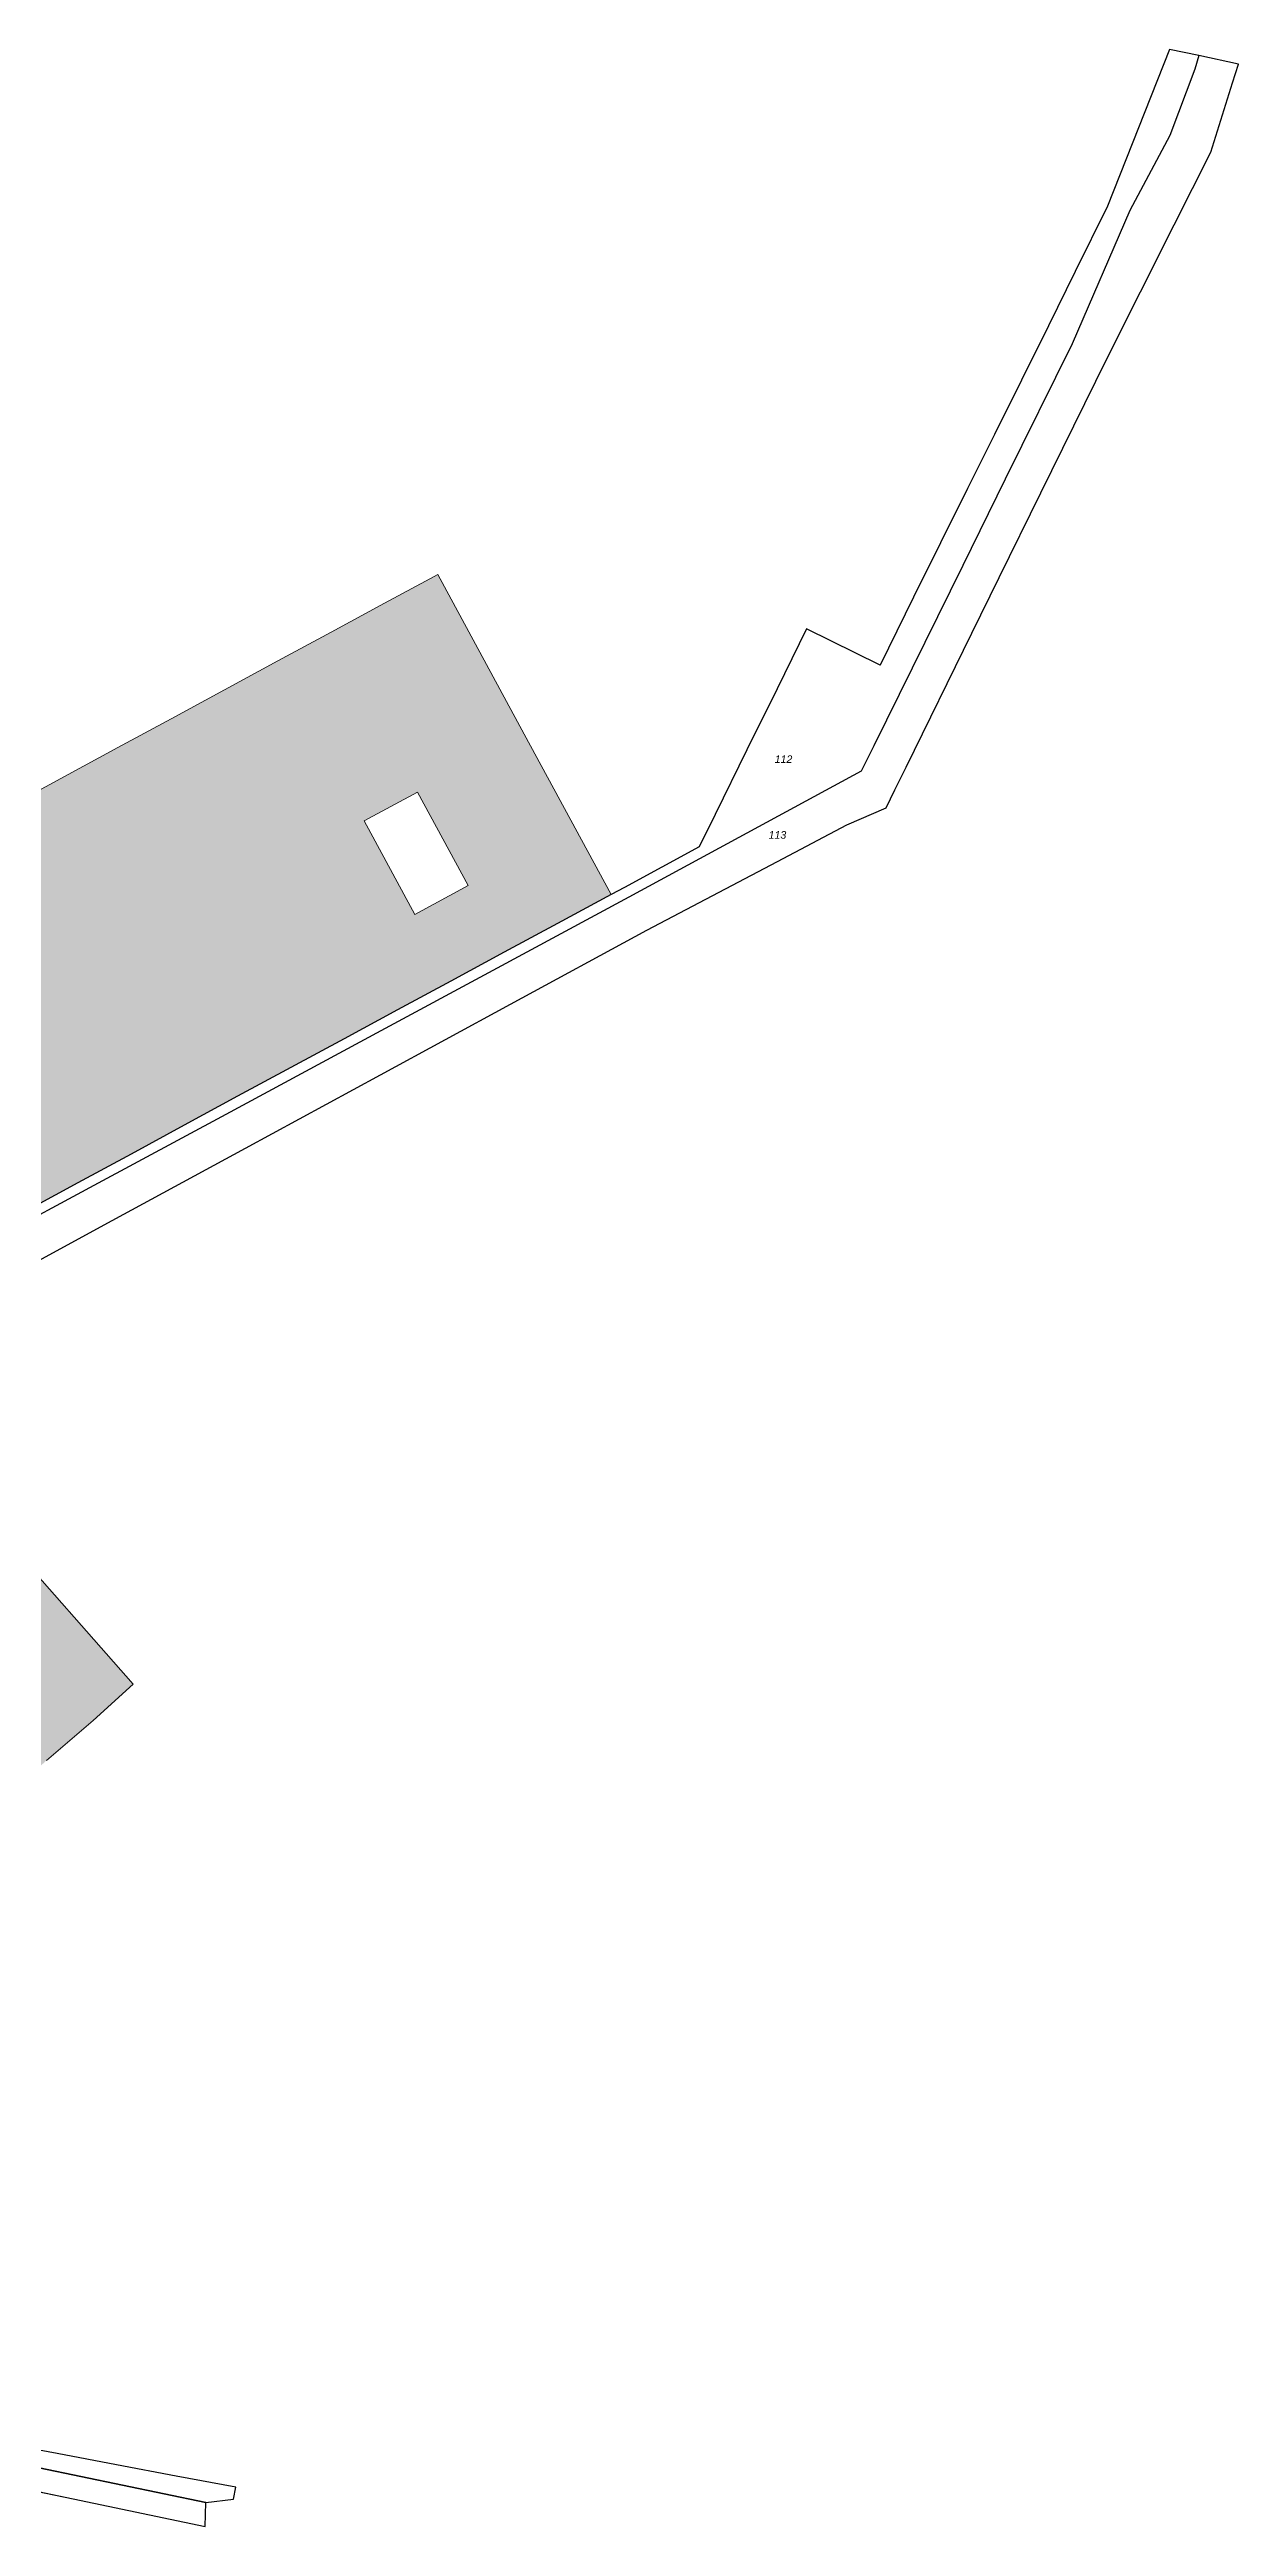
# Model space of a CAD drawing. Header units: metres. Extents: x 361930 to 363047, y 5819267 to 5821471.
# Drawn here: x 362655 to 363047, y 5820136 to 5820953 of the extents above; entities that cross this region are included whole.
import ezdxf
from ezdxf.enums import TextEntityAlignment as Align

# ---------------------------------------------------------------- set-up
doc = ezdxf.new("R2010")
doc.units = ezdxf.units.M
doc.layers.add('03-Kataster', color=2, linetype='Continuous')
for name, color, linetype, plot in [('AP_PTO', 7, 'Continuous', False), ('AX_Festlegung', 7, 'Continuous', False), ('AX_Nutzung_Schraffur', 7, 'Continuous', False), ('AX_Nutzung_Umgrenzung', 7, 'Continuous', False)]:
    doc.layers.add(name, color=color, linetype=linetype, plot=plot)
doc.styles.add('AX_4111', font='ariali.ttf', dxfattribs={"height": 2.5})

msp = doc.modelspace()

# ---------------------------------------------------------------- hatches: boundary and pattern name
at = {"layer": 'AX_Nutzung_Schraffur', "true_color": 0xffeaf4}
h = msp.add_hatch(color=7, dxfattribs=at)
h.paths.add_polyline_path([(362554.259, 5820655.659), (362535.112, 5820645.328), (362531.609, 5820642.331), (362530.088, 5820637.98), (362528.065, 5820622.915), (362525.361, 5820602.145), (362522.918, 5820583.31), (362519.746, 5820558.523), (362517.777, 5820543.636), (362533.961, 5820525.271), (362555.099, 5820501.285), (362582.849, 5820525.702), (362595.767, 5820536.717), (362611.897, 5820548.898), (362628.78, 5820559.613), (362646.462, 5820569.194), (362617.943, 5820621.968), (362606.521, 5820643.105), (362624.065, 5820652.655), (362635.512, 5820631.503), (362620.591, 5820623.405), (362649.112, 5820570.631), (362664.065, 5820578.734), (362681.634, 5820588.256), (362699.203, 5820597.777), (362716.777, 5820607.3), (362734.389, 5820616.8), (362751.973, 5820626.3), (362769.545, 5820635.813), (362787.156, 5820645.317), (362804.744, 5820654.846), (362822.334, 5820664.329), (362839.958, 5820673.829), (362811.317, 5820726.699), (362782.802, 5820779.443), (362780.145, 5820778.004), (362765.204, 5820769.914), (362747.634, 5820760.4), (362730.051, 5820750.879), (362712.467, 5820741.358), (362694.887, 5820731.83), (362677.296, 5820722.319), (362659.711, 5820712.801), (362642.145, 5820703.244), (362624.536, 5820693.774), (362606.964, 5820684.2), (362589.38, 5820674.71), (362571.827, 5820665.173)])
h.paths.add_polyline_path([(362776.158, 5820707.61), (362792.841, 5820676.828), (362775.259, 5820667.309), (362758.576, 5820698.114)], flags=16)
msp.add_hatch(color=7, dxfattribs=at).paths.add_polyline_path([(362410.382, 5820346.97), (362422.825, 5820332.885), (362430.207, 5820324.529), (362446.691, 5820305.905), (362459.901, 5820290.981), (362476.512, 5820272.215), (362496.482, 5820249.655), (362518.997, 5820269.521), (362533.781, 5820282.508), (362548.785, 5820295.719), (362563.796, 5820308.935), (362578.774, 5820322.172), (362593.785, 5820335.345), (362608.794, 5820348.556), (362623.793, 5820361.763), (362638.804, 5820375.01), (362653.815, 5820388.257), (362669.141, 5820401.438), (362682.336, 5820413.427), (362639.347, 5820462.192), (362596.397, 5820510.913), (362582.87, 5820499.046), (362567.882, 5820485.829), (362552.874, 5820472.559), (362537.916, 5820459.347), (362522.881, 5820446.161), (362507.884, 5820432.939), (362492.909, 5820419.726), (362477.89, 5820406.471), (362462.928, 5820393.225), (362447.94, 5820379.982), (362432.904, 5820366.817)])

# ---------------------------------------------------------------- linework, layer by layer
at = {"layer": '03-Kataster'}
for p, q in [((363024.056, 5820952.534), (363003.651, 5820900.908)), ((363033.73, 5820950.554), (363024.056, 5820952.534)), ((363032.416, 5820946.096), (363024.224, 5820924.136)), ((363033.73, 5820950.554), (363032.416, 5820946.096)), ((363046.843, 5820947.661), (363033.73, 5820950.554)), ((363044.926, 5820941.582), (363046.843, 5820947.661)), ((363037.695, 5820918.651), (363044.926, 5820941.582)), ((363024.224, 5820924.136), (363011.023, 5820899.443)), ((363025.635, 5820894.689), (363037.695, 5820918.651)), ((363011.023, 5820899.443), (362991.987, 5820855.48)), ((363003.651, 5820900.908), (362993.019, 5820879.374)), ((363003.425, 5820850.562), (363025.635, 5820894.689)), ((362993.019, 5820879.374), (362984.161, 5820861.448)), ((362984.161, 5820861.448), (362975.304, 5820843.52)), ((362991.987, 5820855.48), (362969.945, 5820810.794)), ((362981.673, 5820806.295), (363003.425, 5820850.562)), ((362975.304, 5820843.52), (362966.403, 5820825.616)), ((362966.403, 5820825.616), (362957.502, 5820807.711)), ((362957.502, 5820807.711), (362948.618, 5820789.798)), ((362969.945, 5820810.794), (362955.929, 5820782.379)), ((362967.949, 5820778.367), (362981.673, 5820806.295)), ((362948.618, 5820789.798), (362939.68, 5820771.913)), ((362955.929, 5820782.379), (362947.561, 5820765.415)), ((362939.68, 5820771.913), (362928.638, 5820749.516)), ((362958.932, 5820760.018), (362967.949, 5820778.367)), ((362947.561, 5820765.415), (362926.579, 5820722.877)), ((362904.431, 5820761.468), (362894.715, 5820741.734)), ((362928.638, 5820749.516), (362904.431, 5820761.468)), ((362937.222, 5820715.841), (362958.932, 5820760.018)), ((362894.715, 5820741.734), (362884.696, 5820721.557)), ((362926.579, 5820722.877), (362922.477, 5820714.56)), ((362884.696, 5820721.557), (362874.29, 5820700.287)), ((362922.477, 5820714.56), (362888.56, 5820696.158)), ((362933.549, 5820708.367), (362937.222, 5820715.841)), ((362930.656, 5820702.48), (362933.549, 5820708.367)), ((362874.29, 5820700.287), (362869.005, 5820689.522)), ((362917.704, 5820696.84), (362930.656, 5820702.48)), ((362888.56, 5820696.158), (362845.795, 5820672.955)), ((362894.784, 5820684.777), (362917.704, 5820696.84)), ((362869.005, 5820689.522), (362844.364, 5820676.204)), ((362877.638, 5820675.753), (362894.784, 5820684.777)), ((362839.958, 5820673.829), (362822.334, 5820664.329)), ((362844.364, 5820676.204), (362839.958, 5820673.829)), ((362851.689, 5820662.095), (362877.638, 5820675.753)), ((362845.795, 5820672.955), (362800.904, 5820648.757)), ((362822.334, 5820664.329), (362804.744, 5820654.846)), ((362806.734, 5820637.672), (362851.689, 5820662.095)), ((362804.744, 5820654.846), (362787.156, 5820645.317)), ((362800.904, 5820648.757), (362763.983, 5820628.855)), ((362787.156, 5820645.317), (362769.545, 5820635.813)), ((362769.545, 5820635.813), (362751.973, 5820626.3)), ((362763.879, 5820614.389), (362806.734, 5820637.672)), ((362763.983, 5820628.855), (362712.939, 5820601.34)), ((362751.973, 5820626.3), (362734.389, 5820616.8)), ((362734.389, 5820616.8), (362716.777, 5820607.3)), ((362719.425, 5820590.238), (362763.879, 5820614.389)), ((362712.939, 5820601.34), (362669.358, 5820577.848)), ((362716.777, 5820607.3), (362699.203, 5820597.777)), ((362699.203, 5820597.777), (362681.634, 5820588.256)), ((362681.634, 5820588.256), (362664.065, 5820578.734)), ((362675.449, 5820566.346), (362719.425, 5820590.238)), ((362669.358, 5820577.848), (362624.851, 5820553.856)), ((362664.065, 5820578.734), (362649.112, 5820570.631)), ((362631.509, 5820542.474), (362675.449, 5820566.346)), ((362580.178, 5820169.736), (362706.34, 5820143.554)), ((362706.34, 5820143.554), (362580.178, 5820169.736)), ((362657.288, 5820159.637), (362637.649, 5820163.332)), ((362676.901, 5820155.928), (362657.288, 5820159.637)), ((362696.534, 5820152.234), (362676.901, 5820155.928)), ((362716.207, 5820148.543), (362696.534, 5820152.234)), ((362634.591, 5820150.5), (362662.538, 5820144.683)), ((362662.538, 5820144.683), (362706.129, 5820135.61)), ((362706.129, 5820135.61), (362706.34, 5820143.554)), ((362706.34, 5820143.554), (362715.443, 5820144.566)), ((362715.443, 5820144.566), (362716.207, 5820148.543))]:
    msp.add_line(p, q, dxfattribs=at)
at = {"layer": 'AX_Festlegung', "color": 253, "linetype": 'Continuous', "lineweight": 18, "true_color": 0x999999, "flags": 128}
msp.add_lwpolyline([(362631.509, 5820542.474), (362675.449, 5820566.346), (362719.425, 5820590.238), (362763.879, 5820614.389), (362806.734, 5820637.672), (362851.689, 5820662.095), (362877.638, 5820675.753), (362894.784, 5820684.777), (362917.704, 5820696.84), (362930.656, 5820702.48), (362933.549, 5820708.367), (362937.222, 5820715.841), (362958.932, 5820760.018), (362967.949, 5820778.367), (362981.673, 5820806.295), (363003.425, 5820850.562), (363025.635, 5820894.689), (363037.695, 5820918.651), (363044.926, 5820941.582), (363046.843, 5820947.661), (363033.73, 5820950.554), (363032.416, 5820946.096), (363024.224, 5820924.136), (363011.023, 5820899.443), (362991.987, 5820855.48), (362969.945, 5820810.794), (362955.929, 5820782.379), (362947.561, 5820765.415), (362926.579, 5820722.877), (362922.477, 5820714.56), (362888.56, 5820696.158), (362845.795, 5820672.955), (362800.904, 5820648.757), (362763.983, 5820628.855), (362712.939, 5820601.34), (362669.358, 5820577.848), (362624.851, 5820553.856)], dxfattribs=at)
at = {"layer": 'AX_Nutzung_Umgrenzung', "color": 253, "linetype": 'Continuous', "lineweight": 18, "true_color": 0x999999, "flags": 128}
for points in [[(362624.851, 5820553.856), (362669.358, 5820577.848), (362712.939, 5820601.34), (362763.983, 5820628.855), (362800.904, 5820648.757), (362845.795, 5820672.955), (362888.56, 5820696.158), (362922.477, 5820714.56), (362926.579, 5820722.877), (362947.561, 5820765.415), (362955.929, 5820782.379), (362969.945, 5820810.794), (362991.987, 5820855.48), (363011.023, 5820899.443), (363024.224, 5820924.136), (363032.416, 5820946.096), (363033.73, 5820950.554), (363024.056, 5820952.534), (363003.651, 5820900.908), (362993.019, 5820879.374), (362984.161, 5820861.448), (362975.304, 5820843.52), (362966.403, 5820825.616), (362957.502, 5820807.711), (362948.618, 5820789.798), (362939.68, 5820771.913), (362928.638, 5820749.516), (362904.431, 5820761.468), (362894.715, 5820741.734), (362884.696, 5820721.557), (362874.29, 5820700.287), (362869.005, 5820689.522), (362844.364, 5820676.204), (362839.958, 5820673.829), (362822.334, 5820664.329), (362804.744, 5820654.846), (362787.156, 5820645.317), (362769.545, 5820635.813), (362751.973, 5820626.3), (362734.389, 5820616.8), (362716.777, 5820607.3), (362699.203, 5820597.777), (362681.634, 5820588.256), (362664.065, 5820578.734), (362649.112, 5820570.631)], [(362631.509, 5820542.474), (362763.879, 5820614.389), (362806.734, 5820637.672), (362851.689, 5820662.095), (362877.638, 5820675.753), (362894.784, 5820684.777), (362917.704, 5820696.84), (362930.656, 5820702.48), (362933.549, 5820708.367), (362937.222, 5820715.841), (362958.932, 5820760.018), (362967.949, 5820778.367), (362981.673, 5820806.295), (363003.425, 5820850.562), (363025.635, 5820894.689), (363037.695, 5820918.651), (363044.926, 5820941.582), (363046.843, 5820947.661), (363033.73, 5820950.554), (363032.416, 5820946.096), (363024.224, 5820924.136), (363011.023, 5820899.443), (362991.987, 5820855.48), (362969.945, 5820810.794), (362955.929, 5820782.379), (362947.561, 5820765.415), (362926.579, 5820722.877), (362922.477, 5820714.56), (362888.56, 5820696.158), (362845.795, 5820672.955), (362800.904, 5820648.757), (362763.983, 5820628.855), (362712.939, 5820601.34), (362669.358, 5820577.848), (362624.851, 5820553.856)], [(362649.112, 5820570.631), (362664.065, 5820578.734), (362681.634, 5820588.256), (362699.203, 5820597.777), (362716.777, 5820607.3), (362734.389, 5820616.8), (362751.973, 5820626.3), (362769.545, 5820635.813), (362787.156, 5820645.317), (362804.744, 5820654.846), (362822.334, 5820664.329), (362839.958, 5820673.829), (362811.317, 5820726.699), (362782.802, 5820779.443), (362780.145, 5820778.004), (362765.204, 5820769.914), (362747.634, 5820760.4), (362730.051, 5820750.879), (362712.467, 5820741.358), (362694.887, 5820731.83), (362677.296, 5820722.319), (362659.711, 5820712.801), (362642.145, 5820703.244)], [(362653.815, 5820388.257), (362669.141, 5820401.438), (362682.336, 5820413.427), (362639.347, 5820462.192)], [(362634.591, 5820150.5), (362662.538, 5820144.683), (362706.129, 5820135.61), (362706.34, 5820143.554), (362580.178, 5820169.736)], [(362580.178, 5820169.736), (362706.34, 5820143.554), (362715.443, 5820144.566), (362715.443, 5820144.566), (362716.207, 5820148.543), (362696.534, 5820152.234), (362676.901, 5820155.928), (362657.288, 5820159.637), (362637.649, 5820163.332)]]:
    msp.add_lwpolyline(points, dxfattribs=at)
msp.add_lwpolyline([(362776.158, 5820707.61), (362792.841, 5820676.828), (362775.259, 5820667.309), (362758.576, 5820698.114), (362776.158, 5820707.61)], close=True, dxfattribs=at)

# ---------------------------------------------------------------- texts
at = {"layer": 'AP_PTO', "color": 18, "true_color": 0x000000, "style": 'AX_4111'}
for s, p in [('112', (362896.81, 5820717.232)), ('113', (362894.814, 5820692.261))]:
    msp.add_text(s, height=2.5, dxfattribs=at).set_placement(p, align=Align.CENTER)

doc.saveas('drawing.dxf')
